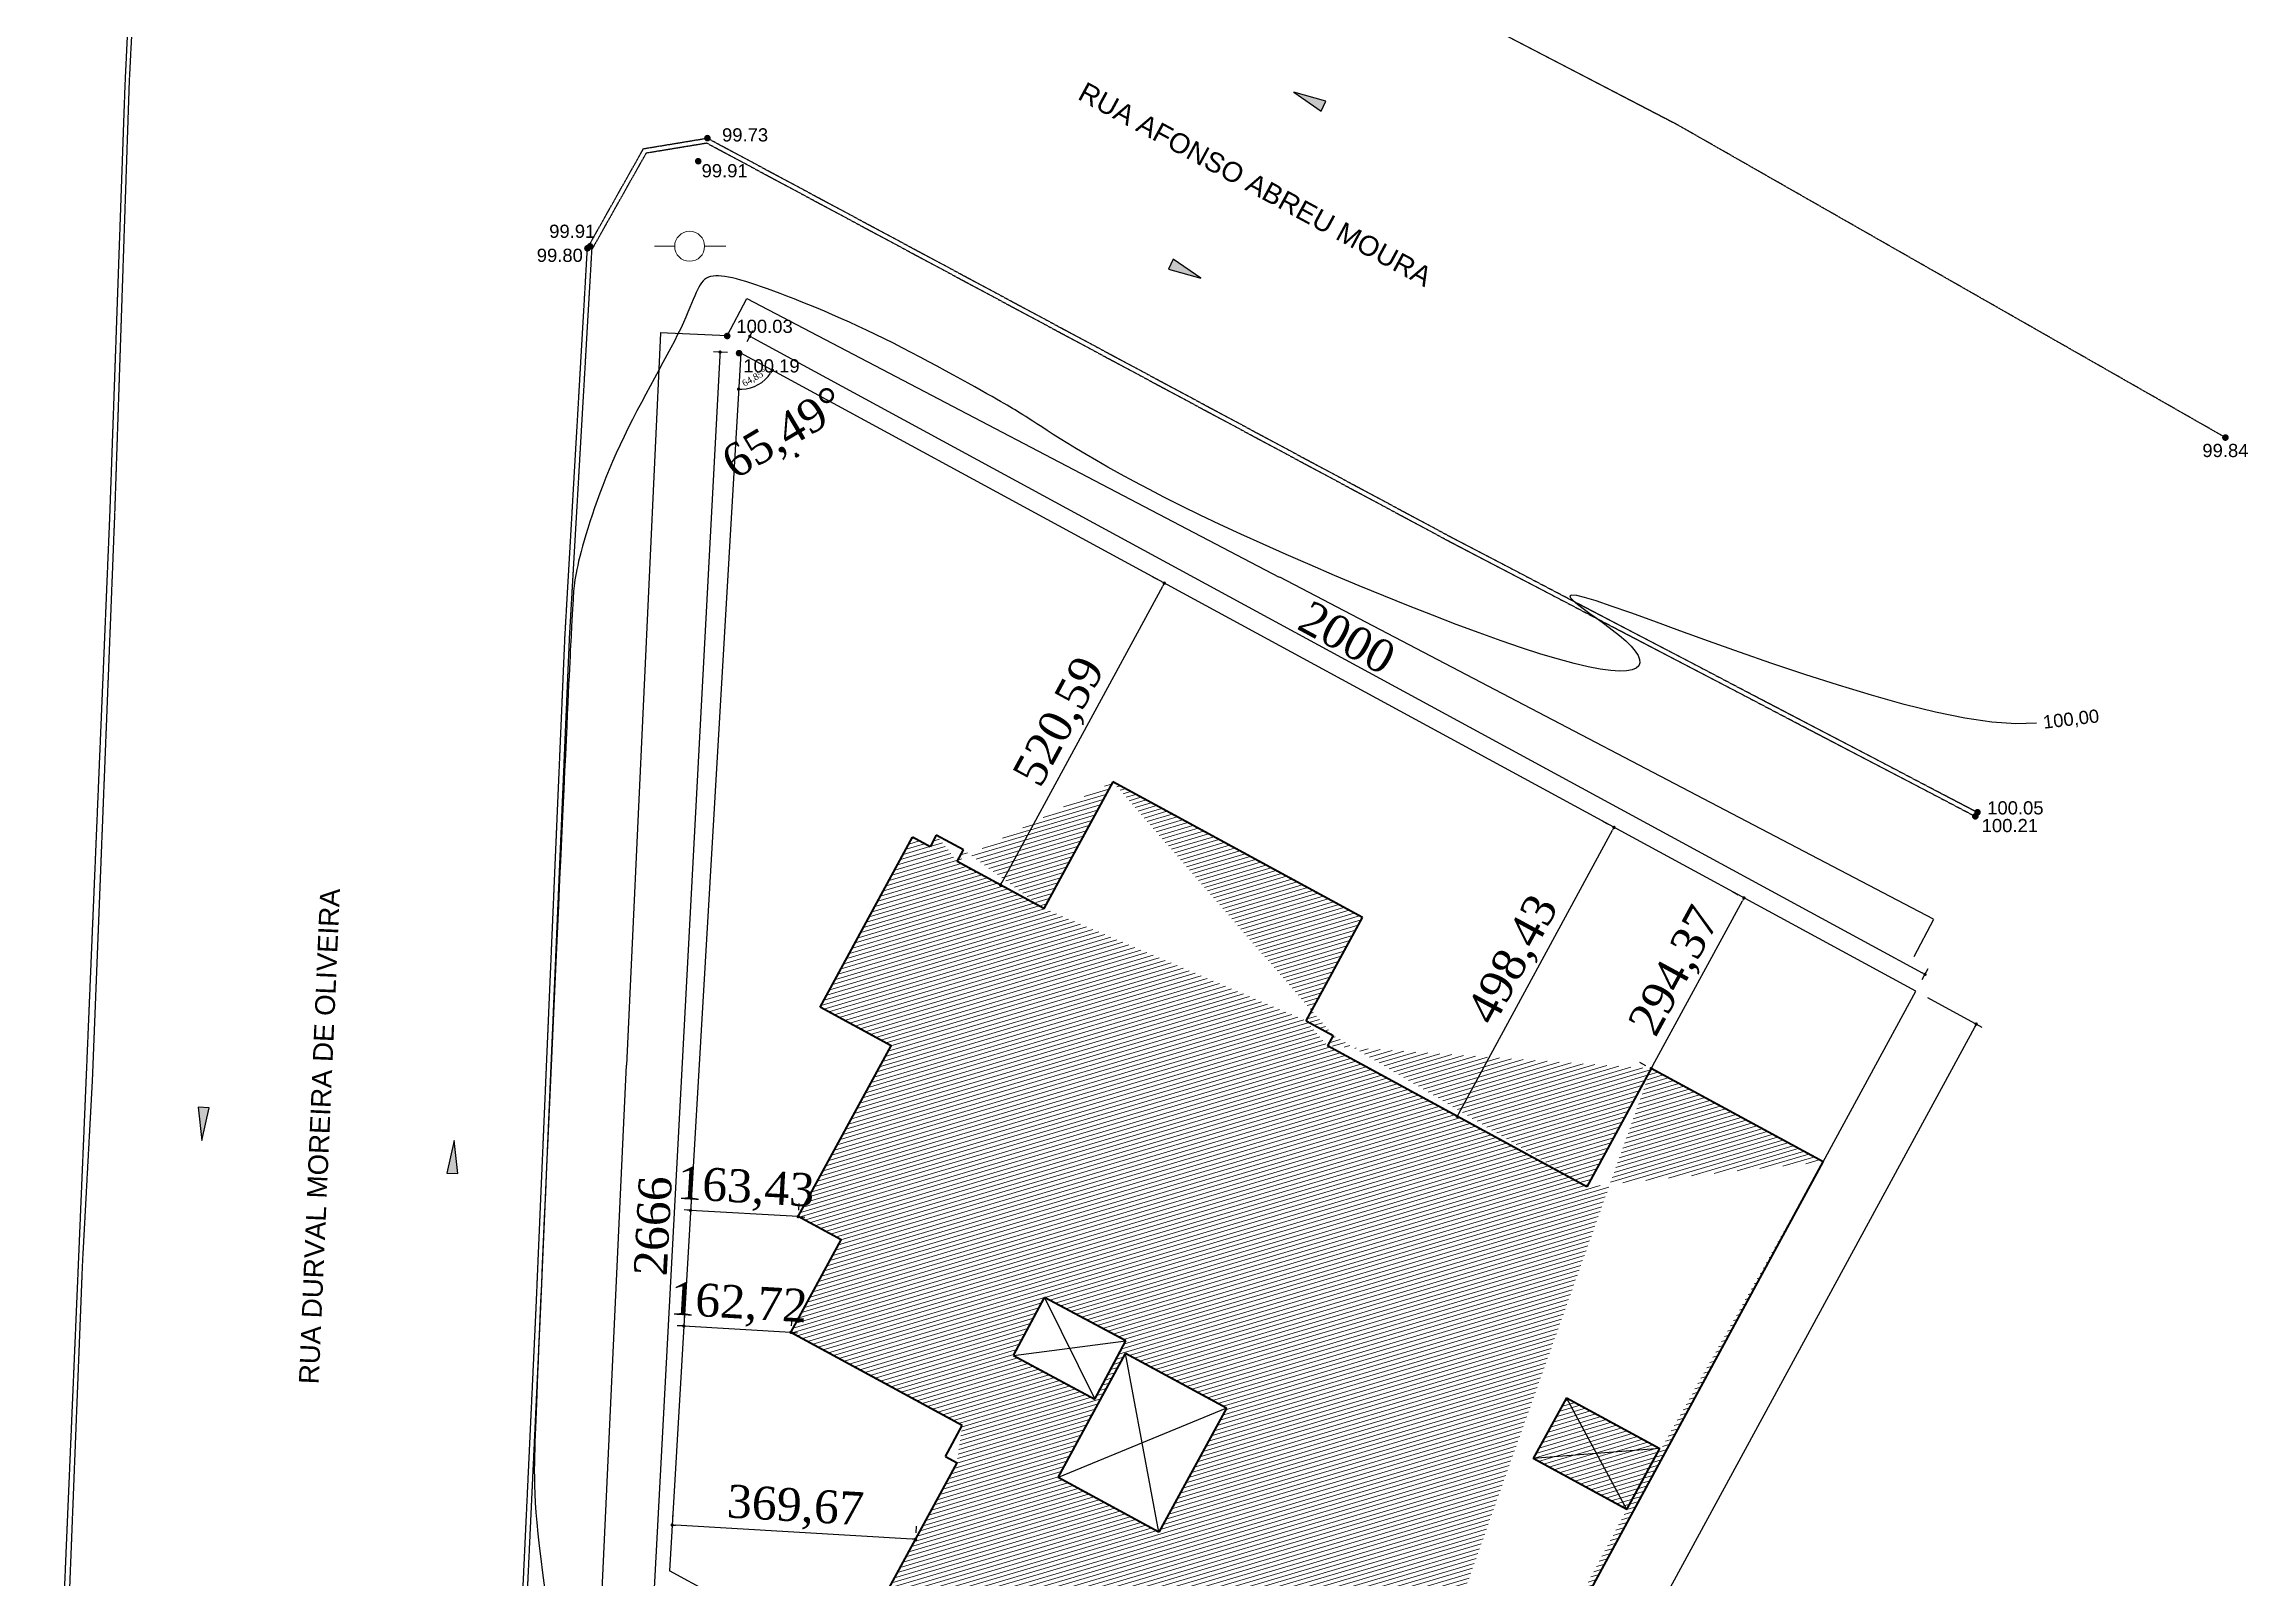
# Model space of a CAD drawing. Header units: centimetres. Extents: x -48696 to 156237, y -5617 to 29024.
# Drawn here: x -3146 to 196, y 2144 to 4471 of the extents above; entities that cross this region are included whole.
import ezdxf
from ezdxf.enums import TextEntityAlignment as Align

# ---------------------------------------------------------------- set-up
doc = ezdxf.new("R2010")
doc.units = ezdxf.units.CM
doc.linetypes.add('DASHED2', pattern=[0.375, 0.25, -0.125])
for name, color, linetype in [('01', 1, 'Continuous'), ('Fachada', 3, 'Continuous'), ('NOMES', 7, 'Continuous'), ('Piso', 55, 'Continuous')]:
    doc.layers.add(name, color=color, linetype=linetype)
for name, color, linetype, lineweight in [('COTAS', 7, 'Continuous', 0), ('COTAS DAS CURVAS', 7, 'Continuous', 0), ('Hachura', 1, 'Continuous', 9), ('Parede Baixa', 5, 'Continuous', 50), ('POSTE', 3, 'Continuous', 0)]:
    doc.layers.add(name, color=color, linetype=linetype, lineweight=lineweight)
doc.styles.add('PONTOS_DADOS', font='arial.ttf')
doc.styles.get("Standard").update_dxf_attribs({"font": 'arial.ttf'})
doc.styles.add('TEXTO_DO_SELO', font='arial.ttf')
doc.styles.add('Valéria', font='romantic.ttf', dxfattribs={"height": 10})
doc.dimstyles.new('Cota - 50', dxfattribs={"dimtxt": 10, "dimasz": 5, "dimexe": 10, "dimexo": 20, "dimgap": 5, "dimtad": 1, "dimtxsty": 'Valéria', "dimblk": 'DOT', "dimcen": 0, "dimclrd": 12, "dimclre": 12, "dimclrt": 2, "dimazin": 2, "dimtfac": 1, "dimtix": 1, "dimtmove": 0, "dimatfit": 3, "dimldrblk": 'DOT', "dimfxl": 1, "dimarcsym": 0})
doc.dimstyles.get("Standard").update_dxf_attribs({"dimtxt": 0.18, "dimasz": 0.18, "dimexe": 0.18, "dimexo": 0.0625, "dimgap": 0.09, "dimtad": 0, "dimtih": 1, "dimtoh": 1, "dimdec": 4, "dimzin": 0, "dimdsep": 46, "dimtxsty": 'Standard', "dimcen": 0.09, "dimadec": 0, "dimazin": 0, "dimtfac": 1, "dimtdec": 4, "dimtofl": 0, "dimtmove": 0, "dimatfit": 3, "dimfxl": 1, "dimtolj": 1, "dimtzin": 0, "dimarcsym": 0})

# ---------------------------------------------------------------- blocks, each defined once
blk = doc.blocks.new('*D1201')
at = {"layer": '01', "color": 0, "lineweight": -2, "transparency": 16777216}
for p, q in [((-2110.2, 4028.3), (-2080.5, 4085.2)), ((-2080.4, 4085), (-1273, 3662.9)), ((-280.8, 3144.3), (-1272.3, 3662.6)), ((-310.2, 3087.5), (-280.5, 3144.4))]:
    blk.add_line(p, q, dxfattribs=at)
at = {"layer": '01', "color": 0, "transparency": 16777216}
for points in [[(-2080.4, 4085), (-2080.4, 4084.9), (-2080.6, 4085)], [(-280.7, 3144.3), (-280.8, 3144.3), (-280.6, 3144.2)]]:
    blk.add_solid(points, dxfattribs=at)
at = {"layer": 'Defpoints', "color": 0, "transparency": 16777216}
for p in [(-2110.3, 4028.3, 9994), (-280.6, 3144.2), (-310.3, 3087.4, 9994)]:
    blk.add_point(p, dxfattribs=at)
at = {"layer": '01', "color": 0, "transparency": 16777216, "insert": (-1272.7, 3662.8), "char_height": 0.18, "attachment_point": 5}
blk.add_mtext('\\A1;2031.0466', dxfattribs=at)
blk = doc.blocks.new('*D1202')
at = {"layer": '01', "color": 0, "lineweight": -2, "transparency": 16777216}
for p, q in [((-2211.6, 4032.8), (-2263.1, 2923)), ((-2110.3, 4028.3), (-2211.8, 4033)), ((-2335.7, 1360.9), (-2263.2, 2922.6)), ((-2234.4, 1356), (-2335.9, 1360.7))]:
    blk.add_line(p, q, dxfattribs=at)
at = {"layer": '01', "color": 0, "transparency": 16777216}
for points in [[(-2211.6, 4032.8), (-2211.6, 4032.8), (-2211.6, 4033)], [(-2335.7, 1360.9), (-2335.7, 1360.9), (-2335.7, 1360.7)]]:
    blk.add_solid(points, dxfattribs=at)
at = {"layer": 'Defpoints', "color": 0, "transparency": 16777216}
for p in [(-2110.3, 4028.3, 9994), (-2335.7, 1360.7), (-2234.4, 1356, 9994)]:
    blk.add_point(p, dxfattribs=at)
at = {"layer": '01', "color": 0, "transparency": 16777216, "insert": (-2263.2, 2922.8), "char_height": 0.18, "attachment_point": 5}
blk.add_mtext('\\A1;2675.1594', dxfattribs=at)
blk = doc.blocks.new('_Dot')
at = {"color": 0, "linetype": 'ByBlock', "lineweight": -2}
blk.add_line((-0.5, 0), (-1, 0), dxfattribs=at)
at = {"color": 0, "linetype": 'ByBlock', "const_width": 0.5}
blk.add_lwpolyline([(-0.25, 0, 1), (0.25, 0, 1)], format="xyb", close=True, dxfattribs=at)
blk = doc.blocks.new('*D1206')
at = {"color": 12, "lineweight": -2, "transparency": 16777216}
for p, q in [((-290.2, 3025.3), (-207.4, 2980.4)), ((-1359.9, 879.6), (-218.5, 2980.7)), ((-1436.3, 915.4), (-1353.5, 870.4))]:
    blk.add_line(p, q, dxfattribs=at)
at = {"layer": 'Defpoints', "color": 0, "transparency": 16777216}
for p in [(-307.7, 3034.9, 10017), (-216.2, 2985.1), (-1453.9, 924.9, 10017)]:
    blk.add_point(p, dxfattribs=at)
at = {"color": 12, "lineweight": -2, "transparency": 16777216, "xscale": 5, "yscale": 5, "zscale": 5}
for p, rotation in [((-216.2, 2985.1), 61.48865991800949), ((-1362.3, 875.2), 241.4886599180095)]:
    blk.add_blockref('_Dot', p, dxfattribs=dict(at, rotation=rotation))
at = {"color": 2, "transparency": 16777216, "insert": (-816.4, 1944.9), "char_height": 10, "attachment_point": 5, "rotation": 61.4887, "style": 'Valéria'}
blk.add_mtext('{\\H5x;2500}', dxfattribs=at)
blk = doc.blocks.new('*D1207')
at = {"color": 12, "lineweight": -2, "transparency": 16777216}
for p, q in [((-2080.2, 4019.8), (-2071.2, 4036.5)), ((-2071.5, 4025.4), (-298.3, 3062.8)), ((-298.2, 3052.5), (-289.1, 3069.2))]:
    blk.add_line(p, q, dxfattribs=at)
at = {"layer": 'Defpoints', "color": 0, "transparency": 16777216}
for p in [(-2089.8, 4002.3, 10019), (-293.9, 3060.4), (-307.7, 3034.9, 10017)]:
    blk.add_point(p, dxfattribs=at)
at = {"color": 12, "lineweight": -2, "transparency": 16777216, "xscale": 5, "yscale": 5, "zscale": 5}
for p, rotation in [((-2075.9, 4027.7), 151.50454072098), ((-293.9, 3060.4), 331.5045407209799)]:
    blk.add_blockref('_Dot', p, dxfattribs=dict(at, rotation=rotation))
at = {"color": 2, "transparency": 16777216, "insert": (-1170.3, 3570.9), "char_height": 10, "attachment_point": 5, "rotation": 331.5045, "style": 'Valéria'}
blk.add_mtext('{\\H5x;2000}', dxfattribs=at)
blk = doc.blocks.new('*D1203')
at = {"color": 12, "lineweight": -2, "transparency": 16777216}
for p, q in [((-2121.3, 3998.9), (-2262.7, 1355.9)), ((-2109.7, 4003.3), (-2131, 4004.5)), ((-2251.7, 1350.3), (-2273, 1351.4))]:
    blk.add_line(p, q, dxfattribs=at)
at = {"layer": 'Defpoints', "color": 0, "transparency": 16777216}
for p in [(-2089.8, 4002.3, 10019), (-2263, 1350.9), (-2231.7, 1349.2, 10017)]:
    blk.add_point(p, dxfattribs=at)
at = {"color": 12, "lineweight": -2, "transparency": 16777216, "xscale": 5, "yscale": 5, "zscale": 5}
for p, rotation in [((-2121.1, 4003.9), 86.93778850039465), ((-2263, 1350.9), 266.9377885003946)]:
    blk.add_blockref('_Dot', p, dxfattribs=dict(at, rotation=rotation))
at = {"color": 2, "transparency": 16777216, "insert": (-2222.7, 2679.1), "char_height": 10, "attachment_point": 5, "rotation": 86.9378, "style": 'Valéria'}
blk.add_mtext('{\\H5x;2666}', dxfattribs=at)
blk = doc.blocks.new('*D1208')
at = {"color": 12, "lineweight": -2, "transparency": 16777216}
for p, q in [((-585.9, 3185.9), (-577.2, 3181.1)), ((-706.6, 2922.2), (-570.8, 3172)), ((-726.6, 2927.3), (-717.8, 2922.5))]:
    blk.add_line(p, q, dxfattribs=at)
at = {"layer": 'Defpoints', "color": 0, "transparency": 16777216}
for p in [(-568.4, 3176.4, 10017), (-568.4, 3176.4), (-709, 2917.8, 10017)]:
    blk.add_point(p, dxfattribs=at)
at = {"color": 12, "lineweight": -2, "transparency": 16777216, "xscale": 5, "yscale": 5, "zscale": 5}
for p, rotation in [((-568.4, 3176.4), 61.45934206885875), ((-709, 2917.8), 241.4593420688587)]:
    blk.add_blockref('_Dot', p, dxfattribs=dict(at, rotation=rotation))
at = {"color": 2, "transparency": 16777216, "insert": (-669.7, 3063.9), "char_height": 10, "attachment_point": 5, "rotation": 61.4593, "style": 'Valéria'}
blk.add_mtext('{\\H5x;294,37}', dxfattribs=at)
blk = doc.blocks.new('*D1209')
at = {"color": 12, "lineweight": -2, "transparency": 16777216}
for p, q in [((-1000.8, 2849.7), (-767.8, 3278.9)), ((-782.9, 3292.9), (-774.2, 3288.1)), ((-1020.7, 2854.8), (-1012, 2850))]:
    blk.add_line(p, q, dxfattribs=at)
at = {"layer": 'Defpoints', "color": 0, "transparency": 16777216}
for p in [(-765.4, 3283.3, 10019), (-765.4, 3283.3), (-1003.2, 2845.3, 10017)]:
    blk.add_point(p, dxfattribs=at)
at = {"color": 12, "lineweight": -2, "transparency": 16777216, "xscale": 5, "yscale": 5, "zscale": 5}
for p, rotation in [((-765.4, 3283.3), 61.50454072098001), ((-1003.2, 2845.3), 241.50454072098)]:
    blk.add_blockref('_Dot', p, dxfattribs=dict(at, rotation=rotation))
at = {"color": 2, "transparency": 16777216, "insert": (-915.3, 3081.1), "char_height": 10, "attachment_point": 5, "rotation": 61.5045, "style": 'Valéria'}
blk.add_mtext('{\\H5x;498,43}', dxfattribs=at)
blk = doc.blocks.new('*D1211')
at = {"color": 12, "lineweight": -2, "transparency": 16777216}
for p, q in [((-1693.5, 3200.5), (-1449.9, 3649.2)), ((-1465.1, 3663.2), (-1456.3, 3658.4)), ((-1713.4, 3205.6), (-1704.7, 3200.9))]:
    blk.add_line(p, q, dxfattribs=at)
at = {"layer": 'Defpoints', "color": 0, "transparency": 16777216}
for p in [(-1447.5, 3653.6, 10019), (-1447.5, 3653.6), (-1695.9, 3196.1, 10017)]:
    blk.add_point(p, dxfattribs=at)
at = {"color": 12, "lineweight": -2, "transparency": 16777216, "xscale": 5, "yscale": 5, "zscale": 5}
for p, rotation in [((-1447.5, 3653.6), 61.50454072098043), ((-1695.9, 3196.1), 241.5045407209804)]:
    blk.add_blockref('_Dot', p, dxfattribs=dict(at, rotation=rotation))
at = {"color": 2, "transparency": 16777216, "insert": (-1603.1, 3441.9), "char_height": 10, "attachment_point": 5, "rotation": 61.5045, "style": 'Valéria'}
blk.add_mtext('{\\H5x;520,59}', dxfattribs=at)
blk = doc.blocks.new('*D1213')
at = {"color": 12, "lineweight": -2, "transparency": 16777216}
for p, q in [((-2164.7, 2722.7), (-2165.2, 2712.7)), ((-2001.5, 2713.1), (-2002.1, 2703.2)), ((-2170.8, 2703), (-2175.8, 2703.3)), ((-2002.7, 2693.2), (-2165.8, 2702.7)), ((-1997.7, 2692.9), (-1992.7, 2692.6))]:
    blk.add_line(p, q, dxfattribs=at)
at = {"layer": 'Defpoints', "color": 0, "transparency": 16777216}
for p in [(-2165.8, 2702.7, 10019), (-2165.8, 2702.7), (-2002.7, 2693.2, 10017)]:
    blk.add_point(p, dxfattribs=at)
at = {"color": 12, "lineweight": -2, "transparency": 16777216, "xscale": 5, "yscale": 5, "zscale": 5}
for p, rotation in [((-2165.8, 2702.7), 356.6505515160985), ((-2002.7, 2693.2), 176.6505515160985)]:
    blk.add_blockref('_Dot', p, dxfattribs=dict(at, rotation=rotation))
at = {"color": 2, "transparency": 16777216, "insert": (-2082.2, 2733.4), "char_height": 10, "attachment_point": 5, "rotation": 356.6506, "style": 'Valéria'}
blk.add_mtext('{\\H5x;163,43}', dxfattribs=at)
blk = doc.blocks.new('*D1214')
at = {"color": 12, "lineweight": -2, "transparency": 16777216}
for p, q in [((-2174.9, 2547.2), (-2175.5, 2537.3)), ((-2181.1, 2527.6), (-2186.1, 2527.9)), ((-2013.6, 2517.8), (-2176.1, 2527.3)), ((-2012.5, 2537.7), (-2013.1, 2527.8)), ((-2008.7, 2517.5), (-2003.7, 2517.2))]:
    blk.add_line(p, q, dxfattribs=at)
at = {"layer": 'Defpoints', "color": 0, "transparency": 16777216}
for p in [(-2176.1, 2527.3, 10019), (-2176.1, 2527.3), (-2013.6, 2517.8, 10017)]:
    blk.add_point(p, dxfattribs=at)
at = {"color": 12, "lineweight": -2, "transparency": 16777216, "xscale": 5, "yscale": 5, "zscale": 5}
for p, rotation in [((-2176.1, 2527.3), 356.6505515160978), ((-2013.6, 2517.8), 176.6505515160978)]:
    blk.add_blockref('_Dot', p, dxfattribs=dict(at, rotation=rotation))
at = {"color": 2, "transparency": 16777216, "insert": (-2092.8, 2558), "char_height": 10, "attachment_point": 5, "rotation": 356.6506, "style": 'Valéria'}
blk.add_mtext('{\\H5x;162,72}', dxfattribs=at)
blk = doc.blocks.new('*D1218')
at = {"color": 12, "lineweight": -2, "transparency": 16777216}
for p, q in [((-2192.6, 2245.7), (-2193.2, 2235.7)), ((-1829.7, 2204.4), (-2188.7, 2225.4)), ((-1823.5, 2224.1), (-1824.1, 2214.1))]:
    blk.add_line(p, q, dxfattribs=at)
at = {"layer": 'Defpoints', "color": 0, "transparency": 16777216}
for p in [(-2193.7, 2225.7, 10019), (-2193.7, 2225.7), (-1824.7, 2204.1, 10017)]:
    blk.add_point(p, dxfattribs=at)
at = {"color": 12, "lineweight": -2, "transparency": 16777216, "xscale": 5, "yscale": 5, "zscale": 5}
for p, rotation in [((-2193.7, 2225.7), 176.6505515160978), ((-1824.7, 2204.1), 356.6505515160978)]:
    blk.add_blockref('_Dot', p, dxfattribs=dict(at, rotation=rotation))
at = {"color": 2, "transparency": 16777216, "insert": (-2007.1, 2250.4), "char_height": 10, "attachment_point": 5, "rotation": 356.6506, "style": 'Valéria'}
blk.add_mtext('{\\H5x;369,67}', dxfattribs=at)
blk = doc.blocks.new('*D1204')
at = {"layer": 'COTAS', "color": 12, "lineweight": -2, "transparency": 16777216}
blk.add_arc((-2005.2, 3848.3), 1.87, 87.1702, 152.6633, dxfattribs=at)
at = {"layer": 'Defpoints', "color": 0, "transparency": 16777216}
for p in [(-2005.2, 3848.3, 99.9), (-2005.2, 3848.3, 99.9), (-2004.6, 3846.5), (-2000.5, 3845.8, 99.9), (-2005.5, 3843, 99.9)]:
    blk.add_point(p, dxfattribs=at)
at = {"layer": 'COTAS', "color": 12, "lineweight": -2, "transparency": 16777216, "xscale": 5, "yscale": 5, "zscale": 5}
for p, rotation in [((-2003.5, 3847.4), 332.6633351441944), ((-2005.3, 3846.4), 267.1701924070941)]:
    blk.add_blockref('_Dot', p, dxfattribs=dict(at, rotation=rotation))
at = {"layer": 'COTAS', "color": 2, "transparency": 16777216, "insert": (-2022.4, 3877.4), "char_height": 10, "attachment_point": 5, "rotation": 30.6382, "style": 'Valéria'}
blk.add_mtext('{\\H5x;65,49°}', dxfattribs=at)
blk = doc.blocks.new('*D1220')
at = {"color": 12, "lineweight": -2, "transparency": 16777216}
blk.add_arc((-2089.8, 4002.3), 54.6, 271.9037, 326.2514, dxfattribs=at)
at = {"layer": 'Defpoints', "color": 0, "transparency": 16777216}
for p in [(-2089.8, 4002.3, 10019), (-2089.8, 4002.3, 10019), (-2072.7, 3950.5), (-307.7, 3034.9, 10019), (-2197.8, 2156.2, 10019)]:
    blk.add_point(p, dxfattribs=at)
at = {"color": 12, "lineweight": -2, "transparency": 16777216, "xscale": 5, "yscale": 5, "zscale": 5}
for p, rotation in [((-2041.8, 3976.2), 58.87796630461635), ((-2093, 3947.8), 179.2771259324615)]:
    blk.add_blockref('_Dot', p, dxfattribs=dict(at, rotation=rotation))
at = {"color": 2, "transparency": 16777216, "insert": (-2068.7, 3964.3), "char_height": 10, "attachment_point": 5, "rotation": 29.0775, "style": 'Valéria'}
blk.add_mtext('64,85°', dxfattribs=at)

msp = doc.modelspace()

# ---------------------------------------------------------------- hatches: boundary and pattern name
at = {"layer": '01'}
for points in [[(-1209.32473, 4369.18585), (-1202.31099, 4384.30489), (-1251.17497, 4397.78658), (-1251.17497, 4397.78658)], [(-1434.07307, 4144.55301), (-1441.0868, 4129.43397), (-1392.22283, 4115.95228), (-1392.22283, 4115.95228)], [(-2896.10695, 2858.27121), (-2912.75299, 2859.10028), (-2906.91717, 2808.74765), (-2906.91717, 2808.74765)]]:
    msp.add_hatch(color=7, dxfattribs=at).paths.add_polyline_path(points, flags=0)
at = {"layer": 'Hachura', "transparency": 33554687}
h = msp.add_hatch(dxfattribs=at)
h.set_pattern_fill('ANSI31', color=256, scale=2, angle=151.4928)
h.paths.add_polyline_path([(-1300.69429, 1827.94408), (-1177.12027, 2055.47056), (-1317.72136, 2131.83373), (-1441.27318, 1904.34814)], flags=16)
h.paths.add_polyline_path([(-1353.19895, 2403.00384), (-1506.24808, 2485.96794), (-1608.54343, 2297.75061), (-1455.61646, 2214.69302)], flags=16)
h.paths.add_polyline_path([(-1676.1803, 2482.61866), (-1629.02426, 2570.80204), (-1505.56754, 2504.78357), (-1552.72358, 2416.6002)], flags=16)
edge = h.paths.add_edge_path()
edge.add_line((-1147.08235, 3146.81137), (-1525.62292, 3352.30329))
edge.add_line((-1191.24125, 2967.83645), (-1199.82853, 2952.02541))
edge.add_line((-1232.25131, 2990.10559), (-1191.24125, 2967.83645))
edge.add_line((-1232.25131, 2990.10559), (-1147.08235, 3146.81137))
edge.add_line((-806.50624, 2738.50918), (-1199.82853, 2952.02541))
edge.add_line((-709.01057, 2917.7704), (-806.50624, 2738.50918))
edge.add_line((-448.49535, 2776.08272), (-709.01057, 2917.7704))
edge.add_line((-1360.07899, 1097.66032), (-448.49535, 2776.08272))
edge.add_line((-746.02874, 2249.21199), (-695.86736, 2341.56992))
edge.add_line((-837.69517, 2418.59934), (-695.86736, 2341.56992))
edge.add_line((-837.69517, 2418.59934), (-888.21909, 2326.54658))
edge.add_line((-746.02357, 2249.20919), (-888.21909, 2326.54658))
edge.add_line((-1360.07899, 1097.66032), (-1541.41412, 1196.21523))
edge.add_line((-1541.41412, 1196.21523), (-1674.77558, 1268.85527))
edge.add_line((-1683.62931, 1273.5065), (-1539.8422, 1537.48842))
edge.add_line((-1674.84313, 1268.73125), (-1683.62931, 1273.5065))
edge.add_line((-1539.8422, 1537.48842), (-2038.88015, 1809.74505))
edge.add_line((-2038.88015, 1809.74505), (-1761.79722, 2319.91458))
edge.add_line((-1779.37235, 2329.45998), (-1753.75888, 2376.61993))
edge.add_line((-1779.37235, 2329.45998), (-1761.79722, 2319.91458))
edge.add_line((-1753.75888, 2376.61993), (-2013.64796, 2517.77071))
edge.add_line((-2013.64796, 2517.77071), (-1937.59056, 2657.80882))
edge.add_line((-1937.59056, 2657.80882), (-2002.6673, 2693.17777))
edge.add_line((-2002.6673, 2693.17777), (-1861.79733, 2952.37007))
edge.add_line((-1861.79733, 2952.37007), (-1969.16896, 3010.72612))
edge.add_line((-1969.16896, 3010.72612), (-1829.11428, 3268.41836))
edge.add_line((-1802.72718, 3254.09404), (-1829.11428, 3268.41836))
edge.add_line((-1793.19674, 3271.65025), (-1802.72718, 3254.09404))
edge.add_line((-1752.17004, 3249.40229), (-1793.20451, 3271.65446))
edge.add_line((-1761.71395, 3231.82988), (-1752.17004, 3249.40229))
edge.add_line((-1630.0256, 3160.34245), (-1761.71395, 3231.82988))
edge.add_line((-1525.62292, 3352.30329), (-1630.0256, 3160.34245))
at = {"layer": 'NOMES'}
msp.add_hatch(color=7, dxfattribs=at).paths.add_polyline_path([(-2535.35836, 2759.22408), (-2518.71232, 2758.39501), (-2524.54814, 2808.74765), (-2524.54814, 2808.74765)], flags=0)

# ---------------------------------------------------------------- linework, layer by layer
at = {"layer": '01', "linetype": 'DASHED2'}
for points, elevation in [([(-3146.26302, 1449.26231), (-3125.26302, 1890.26231), (-3094.26302, 2615.26231), (-3082.26302, 2900.26231), (-3046.26302, 3759.26231), (-3023.26302, 4409.26231), (-2981.26302, 5286.26231), (-2918.30641, 6608.35105)], 9982), ([(-2908.58287, 6608.35105), (-2972.26302, 5289.26231), (-3017.26302, 4414.26231), (-3039.26302, 3761.26231), (-3073.26302, 2900.26231), (-3088.26302, 2622.26231), (-3117.26302, 1888.26231), (-3142.26302, 1442.26231)], 9866), ([(161.73698, 3874.26231), (-667.26302, 4347.26231), (-1561.26302, 4812.26231), (-1916.26302, 5076.26231), (-1951.26302, 5356.26231), (-1878.26302, 5579.26231), (-1666.26302, 5840.26231), (-685.26302, 6261.26231)], 9984), ([(-2455.26302, 1373.26231), (-2400.26302, 2549.26231), (-2356.26302, 3573.26231), (-2322.26302, 4161.26231), (-2237.26302, 4312.26231), (-2140.26302, 4328.26231), (-1010.26302, 3722.26231), (-214.26302, 3306.26231)], 9975), ([(-2448.27066, 1372.93528), (-2393.27004, 2548.94854), (-2349.27169, 3572.90999), (-2315.36823, 4159.24057), (-2232.81037, 4305.90217), (-2141.473, 4320.96813), (-1013.53836, 3716.07575), (-217.50524, 3300.05844)], 9975)]:
    msp.add_lwpolyline(points, dxfattribs=dict(at, elevation=elevation))
at = {"layer": '01', "color": 7}
for points in [[(-1209.32473, 4369.18585), (-1202.31099, 4384.30489), (-1251.17497, 4397.78658), (-1251.17497, 4397.78658)], [(-1434.07307, 4144.55301), (-1441.0868, 4129.43397), (-1392.22283, 4115.95228), (-1392.22283, 4115.95228)], [(-2896.10695, 2858.27121), (-2912.75299, 2859.10028), (-2906.91717, 2808.74765), (-2906.91717, 2808.74765)]]:
    msp.add_lwpolyline(points, close=True, dxfattribs=at)
at = {"layer": '01'}
msp.add_lwpolyline([(-124.73921, 3441.5004), (-155.88305, 3440.24272), (-192.3548, 3442.92772), (-233.31541, 3449.07688), (-277.92583, 3458.2117), (-325.34703, 3469.85364), (-374.73997, 3483.5242), (-425.26561, 3498.74486), (-476.0849, 3515.0371), (-526.35881, 3531.92241), (-575.24829, 3548.92227), (-621.91431, 3565.55816), (-665.51781, 3581.35156), (-705.21978, 3595.82397), (-740.18115, 3608.49687), (-769.56289, 3618.89173), (-792.75629, 3626.64554), (-810.07396, 3631.85734), (-822.05884, 3634.74163), (-829.25387, 3635.51294), (-832.20198, 3634.38581), (-831.44611, 3631.57474), (-827.52921, 3627.29427), (-820.99421, 3621.75891), (-812.38405, 3615.1832), (-802.24167, 3607.78166), (-791.11002, 3599.76881), (-779.53201, 3591.35917), (-768.05061, 3582.76727), (-757.20874, 3574.20764), (-747.54934, 3565.89479), (-739.53713, 3558.01998), (-733.32391, 3550.6814), (-728.98326, 3543.95396), (-726.58875, 3537.91258), (-726.21397, 3532.63218), (-727.93248, 3528.18767), (-731.81787, 3524.65397), (-737.94372, 3522.10599), (-746.3836, 3520.61866), (-757.21109, 3520.26688), (-770.49976, 3521.12558), (-786.3232, 3523.26967), (-804.75497, 3526.77406), (-825.86867, 3531.71368), (-849.73786, 3538.16343), (-876.36938, 3546.16138), (-905.50307, 3555.59813), (-936.81204, 3566.3274), (-969.9694, 3578.20295), (-1004.64824, 3591.07852), (-1040.52166, 3604.80783), (-1077.26277, 3619.24464), (-1114.54468, 3634.24267), (-1152.04048, 3649.65567), (-1189.42328, 3665.33738), (-1226.36618, 3681.14154), (-1262.54229, 3696.92188), (-1297.6247, 3712.53215), (-1331.28652, 3727.82608), (-1363.20086, 3742.65741), (-1393.10699, 3756.90367), (-1421.00895, 3770.53754), (-1446.97695, 3783.55547), (-1471.0812, 3795.95392), (-1493.3919, 3807.72936), (-1513.97929, 3818.87824), (-1532.91355, 3829.39702), (-1550.26491, 3839.28217), (-1566.10358, 3848.53014), (-1580.49977, 3857.1374), (-1593.52369, 3865.1004), (-1605.24555, 3872.41561), (-1615.73556, 3879.07948), (-1625.06394, 3885.08849), (-1633.30089, 3890.43907), (-1640.52703, 3895.14168), (-1646.86456, 3899.26264), (-1652.44608, 3902.88226), (-1657.40418, 3906.08083), (-1661.87146, 3908.93865), (-1665.98053, 3911.53604), (-1669.86398, 3913.9533), (-1673.65442, 3916.27072), (-1677.48444, 3918.56862), (-1681.48664, 3920.92729), (-1685.79362, 3923.42704), (-1690.53799, 3926.14817), (-1695.85233, 3929.17098), (-1701.86925, 3932.57577), (-1708.72135, 3936.44286), (-1716.50673, 3940.83065), (-1725.18549, 3945.71), (-1734.68324, 3951.02986), (-1744.92558, 3956.73921), (-1755.83812, 3962.787), (-1767.34646, 3969.1222), (-1779.37621, 3975.69376), (-1791.85297, 3982.45066), (-1804.70235, 3989.34186), (-1817.84995, 3996.31632), (-1831.22138, 4003.323), (-1844.74224, 4010.31086), (-1858.33813, 4017.22887), (-1871.93467, 4024.026), (-1885.45746, 4030.6512), (-1898.84079, 4037.06173), (-1912.05369, 4043.2481), (-1925.0739, 4049.20908), (-1937.87916, 4054.94348), (-1950.44717, 4060.45006), (-1962.75568, 4065.72764), (-1974.78241, 4070.77499), (-1986.5051, 4075.59092), (-1997.90146, 4080.1742), (-2008.94923, 4084.52362), (-2019.62613, 4088.63799), (-2029.9099, 4092.51608), (-2039.77827, 4096.1567), (-2049.20895, 4099.55862), (-2058.17968, 4102.72064), (-2066.67393, 4105.64016), (-2074.6981, 4108.30901), (-2082.26435, 4110.71764), (-2089.38482, 4112.85649), (-2096.07166, 4114.71601), (-2102.33702, 4116.28664), (-2108.19304, 4117.55883), (-2113.65188, 4118.52301), (-2118.72568, 4119.16964), (-2123.4266, 4119.48916), (-2127.76677, 4119.47201), (-2131.75835, 4119.10864), (-2135.41348, 4118.38949), (-2138.74432, 4117.30501), (-2141.76302, 4115.84564), (-2144.48853, 4114.00102), (-2146.96713, 4111.7576), (-2149.25189, 4109.101), (-2151.39589, 4106.01686), (-2153.45223, 4102.49082), (-2155.47398, 4098.5085), (-2157.51422, 4094.05556), (-2159.62604, 4089.11762), (-2161.86252, 4083.68031), (-2164.27673, 4077.72927), (-2166.92177, 4071.25015), (-2169.85072, 4064.22856), (-2173.11665, 4056.65015), (-2176.77266, 4048.50055), (-2180.87181, 4039.76541), (-2185.44974, 4030.44061), (-2190.47218, 4020.56312), (-2195.88742, 4010.18017), (-2201.64374, 3999.33899), (-2207.68941, 3988.08681), (-2213.97274, 3976.47087), (-2220.44198, 3964.53838), (-2227.04544, 3952.33657), (-2233.73138, 3939.91269), (-2240.44809, 3927.31395), (-2247.14386, 3914.58758), (-2253.76695, 3901.78082), (-2260.26566, 3888.9409), (-2266.58827, 3876.11503), (-2272.68306, 3863.35046), (-2278.50731, 3850.69149), (-2284.05433, 3838.17071), (-2289.32644, 3825.81779), (-2294.32593, 3813.66242), (-2299.05513, 3801.73426), (-2303.51635, 3790.06299), (-2307.71189, 3778.67828), (-2311.64407, 3767.6098), (-2315.31519, 3756.88723), (-2318.72757, 3746.54024), (-2321.88353, 3736.5985), (-2324.78536, 3727.09168), (-2327.43538, 3718.04947), (-2329.8359, 3709.50153), (-2331.98924, 3701.47753), (-2333.90005, 3693.99608), (-2335.58243, 3687.0315), (-2337.05281, 3680.54704), (-2338.32763, 3674.50597), (-2339.42332, 3668.87153), (-2340.35634, 3663.60698), (-2341.14311, 3658.67556), (-2341.80008, 3654.04054), (-2342.34368, 3649.66517), (-2342.79035, 3645.5127), (-2343.15653, 3641.54639), (-2343.45867, 3637.72948), (-2343.7132, 3634.02524), (-2343.93655, 3630.39692), (-2344.14517, 3626.80776), (-2344.35301, 3623.22057), (-2344.56404, 3619.59632), (-2344.77976, 3615.89552), (-2345.00165, 3612.07867), (-2345.23122, 3608.1063), (-2345.46994, 3603.93891), (-2345.71931, 3599.53702), (-2345.98082, 3594.86113), (-2346.25596, 3589.87176), (-2346.54622, 3584.52942), (-2346.85309, 3578.79463), (-2347.17806, 3572.62788), (-2347.52262, 3565.9897), (-2347.88827, 3558.84061), (-2348.27648, 3551.14109), (-2348.68971, 3542.83258), (-2349.1342, 3533.78003), (-2349.61713, 3523.82932), (-2350.14571, 3512.82631), (-2350.72711, 3500.61688), (-2351.36855, 3487.0469), (-2352.0772, 3471.96222), (-2352.86026, 3455.20872), (-2353.72493, 3436.63226), (-2354.67839, 3416.07872), (-2355.72784, 3393.39397), (-2356.88047, 3368.42386), (-2358.14347, 3341.01428), (-2359.52404, 3311.01108), (-2361.02937, 3278.26014), (-2362.66246, 3242.697), (-2364.40953, 3204.61587), (-2366.25262, 3164.40066), (-2368.17377, 3122.43525), (-2370.15501, 3079.10355), (-2372.17838, 3034.78945), (-2374.2259, 2989.87684), (-2376.27962, 2944.74961), (-2378.32157, 2899.79167), (-2380.33378, 2855.38691), (-2382.29829, 2811.91922), (-2384.19713, 2769.7725), (-2386.01235, 2729.33064), (-2387.72596, 2690.97754), (-2389.32001, 2655.09708), (-2390.78093, 2621.9807), (-2392.11274, 2591.54988), (-2393.32383, 2563.63364), (-2394.42262, 2538.061), (-2395.41752, 2514.66098), (-2396.31694, 2493.2626), (-2397.12928, 2473.69487), (-2397.86296, 2455.78681), (-2398.52638, 2439.36745), (-2399.12795, 2424.26579), (-2399.67609, 2410.31086), (-2400.1792, 2397.33167), (-2400.64568, 2385.15725), (-2401.08396, 2373.61661), (-2401.50243, 2362.53876), (-2401.90338, 2351.75797), (-2402.26454, 2341.12945), (-2402.55751, 2330.51364), (-2402.7539, 2319.771), (-2402.82531, 2308.76197), (-2402.74334, 2297.34701), (-2402.47961, 2285.38657), (-2402.0057, 2272.74108), (-2401.29324, 2259.27101), (-2400.31381, 2244.83681), (-2399.03903, 2229.29892), (-2397.44049, 2212.51779), (-2395.48981, 2194.35387), (-2393.15858, 2174.66762), (-2390.41841, 2153.31947), (-2387.25509, 2130.23482)], dxfattribs=at)
at = {"layer": 'COTAS', "color": 7, "const_width": 5}
for points, elevation in [([(-2142.76302, 4328.26231, 1), (-2137.76302, 4328.26231, 1)], 9975), ([(-2156.76302, 4293.26231, 1), (-2151.76302, 4293.26231, 1)], 9991), ([(-2324.76302, 4161.26231, 1), (-2319.76302, 4161.26231, 1)], 9980), ([(-2320.76302, 4164.26231, 1), (-2315.76302, 4164.26231, 1)], 9991), ([(-2112.76302, 4028.26231, 1), (-2107.76302, 4028.26231, 1)], 9994), ([(-2094.76302, 4002.26231, 1), (-2089.76302, 4002.26231, 1)], 10019), ([(159.23698, 3874.26231, 1), (164.23698, 3874.26231, 1)], 9984), ([(-216.76302, 3306.26231, 1), (-211.76302, 3306.26231, 1)], 9975), ([(-220.00524, 3300.05844, 1), (-215.00524, 3300.05844, 1)], 9975)]:
    msp.add_lwpolyline(points, format="xyb", close=True, dxfattribs=dict(at, elevation=elevation))
at = {"layer": 'Fachada'}
for p, q in [((-2089.76302, 4002.26231, 10019), (-2197.80609, 2156.17956, 10019)), ((-307.7392, 3034.88517, 10019), (-2089.76302, 4002.26231, 10019)), ((-448.49535, 2776.08272, 10017), (-307.7392, 3034.88517, 10017)), ((-2134.61162, 2121.83362, 10017), (-2197.80609, 2156.17956, 10017))]:
    msp.add_line(p, q, dxfattribs=at)
at = {"layer": 'NOMES', "color": 7}
msp.add_lwpolyline([(-2535.35836, 2759.22408), (-2518.71232, 2758.39501), (-2524.54814, 2808.74765), (-2524.54814, 2808.74765)], close=True, dxfattribs=at)
at = {"layer": 'Parede Baixa'}
for p, q in [((-1525.62292, 3352.30329, 10017), (-1630.0256, 3160.34245, 10017)), ((-1147.08235, 3146.81137, 10017), (-1525.62292, 3352.30329, 10017)), ((-1969.16896, 3010.72612, 10017), (-1829.11428, 3268.41836, 10017)), ((-1802.72718, 3254.09404, 10017), (-1829.11428, 3268.41836, 10017)), ((-1793.19674, 3271.65025, 10017), (-1802.72718, 3254.09404, 10017)), ((-1797.88939, 3262.81927, 10017), (-1797.97151, 3262.8638, 10017)), ((-1752.17004, 3249.40229, 10017), (-1793.20451, 3271.65446, 10017)), ((-1761.71395, 3231.82988, 10017), (-1752.17004, 3249.40229, 10017)), ((-1630.0256, 3160.34245, 10017), (-1761.71395, 3231.82988, 10017)), ((-1232.25131, 2990.10559, 10017), (-1147.08235, 3146.81137, 10017)), ((-1861.79733, 2952.37007, 10017), (-1969.16896, 3010.72612, 10017)), ((-1709.56915, 3014.08905, 10017), (-1709.57608, 3014.09281, 10017)), ((-1232.25131, 2990.10559, 10017), (-1191.24125, 2967.83645, 10017)), ((-1232.24668, 2990.10308, 10017), (-1231.2891, 2991.86375, 10017)), ((-2002.6673, 2693.17777, 10017), (-1861.79733, 2952.37007, 10017)), ((-1191.24125, 2967.83645, 10017), (-1199.82853, 2952.02541, 10017)), ((-806.50624, 2738.50918, 10017), (-1199.82853, 2952.02541, 10017)), ((-709.01057, 2917.7704, 10017), (-806.50624, 2738.50918, 10017)), ((-448.49535, 2776.08272, 10017), (-709.01057, 2917.7704, 10017)), ((-1360.07899, 1097.66032, 10017), (-448.49535, 2776.08272, 10017)), ((-1937.59056, 2657.80882, 10017), (-2002.6673, 2693.17777, 10017)), ((-2013.64796, 2517.77071, 10017), (-1937.59056, 2657.80882, 10017)), ((-1676.1803, 2482.61866), (-1629.02426, 2570.80204)), ((-1505.56754, 2504.78357), (-1629.02426, 2570.80204)), ((-2013.64796, 2517.77071, 10017), (-2013.65036, 2517.77201, 10017)), ((-1753.75888, 2376.61993, 10017), (-2013.64796, 2517.77071, 10017)), ((-1676.1803, 2482.61866), (-1552.72358, 2416.6002)), ((-1608.54343, 2297.75061, 10017), (-1506.24808, 2485.96794, 10017)), ((-1552.72358, 2416.6002), (-1505.56754, 2504.78357)), ((-1353.19895, 2403.00384, 10017), (-1506.24808, 2485.96794, 10017)), ((-1348.41448, 2411.80084, 10017), (-1348.42112, 2411.78863, 10017)), ((-837.69517, 2418.59934, 10017), (-888.21909, 2326.54658, 10017)), ((-837.69517, 2418.59934, 10017), (-695.86736, 2341.56992, 10017)), ((-1779.37235, 2329.45998, 10017), (-1753.75888, 2376.61993, 10017)), ((-1353.19895, 2403.00384, 10017), (-1455.61646, 2214.69302, 10017)), ((-1344.3953, 2398.2316, 10017), (-1344.40752, 2398.23823, 10017)), ((-746.02874, 2249.21199, 10017), (-695.86736, 2341.56992, 10017)), ((-2038.88015, 1809.74505, 10017), (-1761.79722, 2319.91458, 10017)), ((-1779.37235, 2329.45998, 10017), (-1761.79722, 2319.91458, 10017)), ((-746.02357, 2249.20919, 10017), (-888.21909, 2326.54658, 10017)), ((-1455.61646, 2214.69302, 10017), (-1608.54343, 2297.75061, 10017))]:
    msp.add_line(p, q, dxfattribs=at)
at = {"layer": 'Piso'}
for p, q in [((-1629.02426, 2570.80204), (-1552.72358, 2416.6002)), ((-1676.1803, 2482.61866), (-1505.56754, 2504.78357)), ((-1455.61646, 2214.69302, 10017), (-1506.24808, 2485.96794, 10017)), ((-746.02874, 2249.21199, 10017), (-837.69517, 2418.59934, 10017)), ((-1353.19895, 2403.00384, 10017), (-1608.54343, 2297.75061, 10017)), ((-695.86736, 2341.56992, 10017), (-888.21909, 2326.54658, 10017))]:
    msp.add_line(p, q, dxfattribs=at)
at = {"layer": 'POSTE', "color": 2, "elevation": 9999}
msp.add_lwpolyline([(-2144.57286, 4164.26231, 1), (-2189.95317, 4164.26231, 1), (-2144.57286, 4164.26231)], format="xyb", dxfattribs=at)
for points in [[(-2189.95317, 4164.26231), (-2220.56316, 4164.26231)], [(-2144.45723, 4164.26231), (-2112.50555, 4164.26231)]]:
    msp.add_lwpolyline(points, dxfattribs=at)

# ---------------------------------------------------------------- texts
at = {"layer": '01', "color": 7, "style": 'TEXTO_DO_SELO'}
for s, rotation, p in [('RUA AFONSO ABREU MOURA', 331.52605324, (-1584.82312, 4380.39493)), ('RUA DURVAL MOREIRA DE OLIVEIRA', 87.52608764, (-2720.94833, 2438.31271))]:
    msp.add_text(s, height=30, rotation=rotation, dxfattribs=at).set_placement(p, align=Align.BOTTOM_LEFT)
at = {"layer": 'COTAS', "color": 7, "style": 'PONTOS_DADOS'}
for s, p in [('99.73', (-2083.1989, 4343.16597)), ('99.91', (-2114.18224, 4288.81856)), ('99.91', (-2345.25431, 4197.06385)), ('99.80', (-2364.12453, 4160.63619)), ('100.03', (-2053.63668, 4052.95488)), ('100.19', (-2043.20585, 3992.99069)), ('99.84', (161.73698, 3864.72713)), ('100.05', (-156.79844, 3322.94247)), ('100.21', (-165.16766, 3296.09637))]:
    msp.add_text(s, height=20, dxfattribs=at).set_placement(p, align=Align.TOP_CENTER)
at = {"layer": 'COTAS DAS CURVAS', "style": 'PONTOS_DADOS'}
msp.add_text('100,00', height=20, rotation=6.74386295, dxfattribs=at).set_placement((-113.6183, 3432.76475))

# ---------------------------------------------------------------- dimensions: what is measured, and where the dimension line sits
for p1, p2, distance, text, picture, middle in [((-2089.76302, 4002.26231, 10019), (-307.7392, 3034.88517, 10017), 28.99483, '{\\H5x;2000}', '*D1207', (-1170.34066, 3570.90917)), ((-2089.76302, 4002.26231, 10019), (-2231.69082, 1349.2386, 10017), -31.33365, '{\\H5x;2666}', '*D1203', (-2222.71157, 2679.06642)), ((-1695.86977, 3196.08617, 10017), (-1447.5021, 3653.60898, 10019), 0, '{\\H5x;<>}', '*D1211', (-1603.0894, 3441.89504)), ((-1003.16739, 2845.2673, 10017), (-765.3729, 3283.31304, 10019), 0, '{\\H5x;<>}', '*D1209', (-915.28358, 3081.12591)), ((-709.01057, 2917.7704, 10017), (-568.36619, 3176.36734, 10017), 0, '{\\H5x;<>}', '*D1208', (-669.68853, 3063.92907)), ((-1453.90008, 924.91543, 10017), (-307.7392, 3034.88517, 10017), -104.22312, '{\\H5x;2500}', '*D1206', (-816.44303, 1944.93016)), ((-2002.6673, 2693.17777, 10017), (-2165.81912, 2702.72632, 10019), 0, '{\\H5x;<>}', '*D1213', (-2082.1685, 2733.40174)), ((-2013.64796, 2517.77071, 10017), (-2176.08737, 2527.27758, 10019), 0, '{\\H5x;<>}', '*D1214', (-2092.79295, 2557.97384)), ((-1824.69519, 2204.10583, 10017), (-2193.73712, 2225.70423, 10019), 0, '{\\H5x;<>}', '*D1218', (-2007.14144, 2250.35473))]:
    dim = msp.add_aligned_dim(p1=p1, p2=p2, distance=distance, text=text, dimstyle='Cota - 50')
    dim.commit()
    dim.dimension.update_dxf_attribs({"geometry": picture, "text_midpoint": middle})
dim = msp.add_angular_dim_2l(base=(-2072.66197, 3950.45814), line1=((-307.7392, 3034.88517, 10019), (-2089.76302, 4002.26231, 10019)), line2=((-2089.76302, 4002.26231, 10019), (-2197.80609, 2156.17956, 10019)), dimstyle='Cota - 50')
dim.commit()
dim.dimension.update_dxf_attribs({"geometry": '*D1220', "text_midpoint": (-2068.66735, 3964.32589)})
at = {"layer": '01'}
for base, p2, angle, picture, middle in [((-280.59348, 3144.20067), (-310.27423, 3087.41662, 9994), 332.40414264, '*D1201', (-1272.66623, 3662.75244)), ((-2335.69896, 1360.6888), (-2234.3595, 1355.98276, 9994), 267.34118365, '*D1202', (-2263.15754, 2922.78741))]:
    dim = msp.add_linear_dim(base=base, p1=(-2110.26302, 4028.26231, 9994), p2=p2, angle=angle, dimstyle='Standard', dxfattribs=at)
    dim.commit()
    dim.dimension.update_dxf_attribs({"geometry": picture, "text_midpoint": middle, "dimtype": 161})
at = {"layer": 'COTAS'}
dim = msp.add_angular_dim_2l(base=(-2004.58461, 3846.48292), line1=((-2005.19455, 3848.25419, 99.94), (-2005.45455, 3842.99419, 99.94)), line2=((-2000.47455, 3845.81419, 99.94), (-2005.19455, 3848.25419, 99.94)), text='{\\H5x;<>}', dimstyle='Cota - 50', dxfattribs=at)
dim.commit()
dim.dimension.update_dxf_attribs({"geometry": '*D1204', "text_midpoint": (-2004.23986, 3846.64236), "dimtype": 162})

doc.saveas('drawing.dxf')
